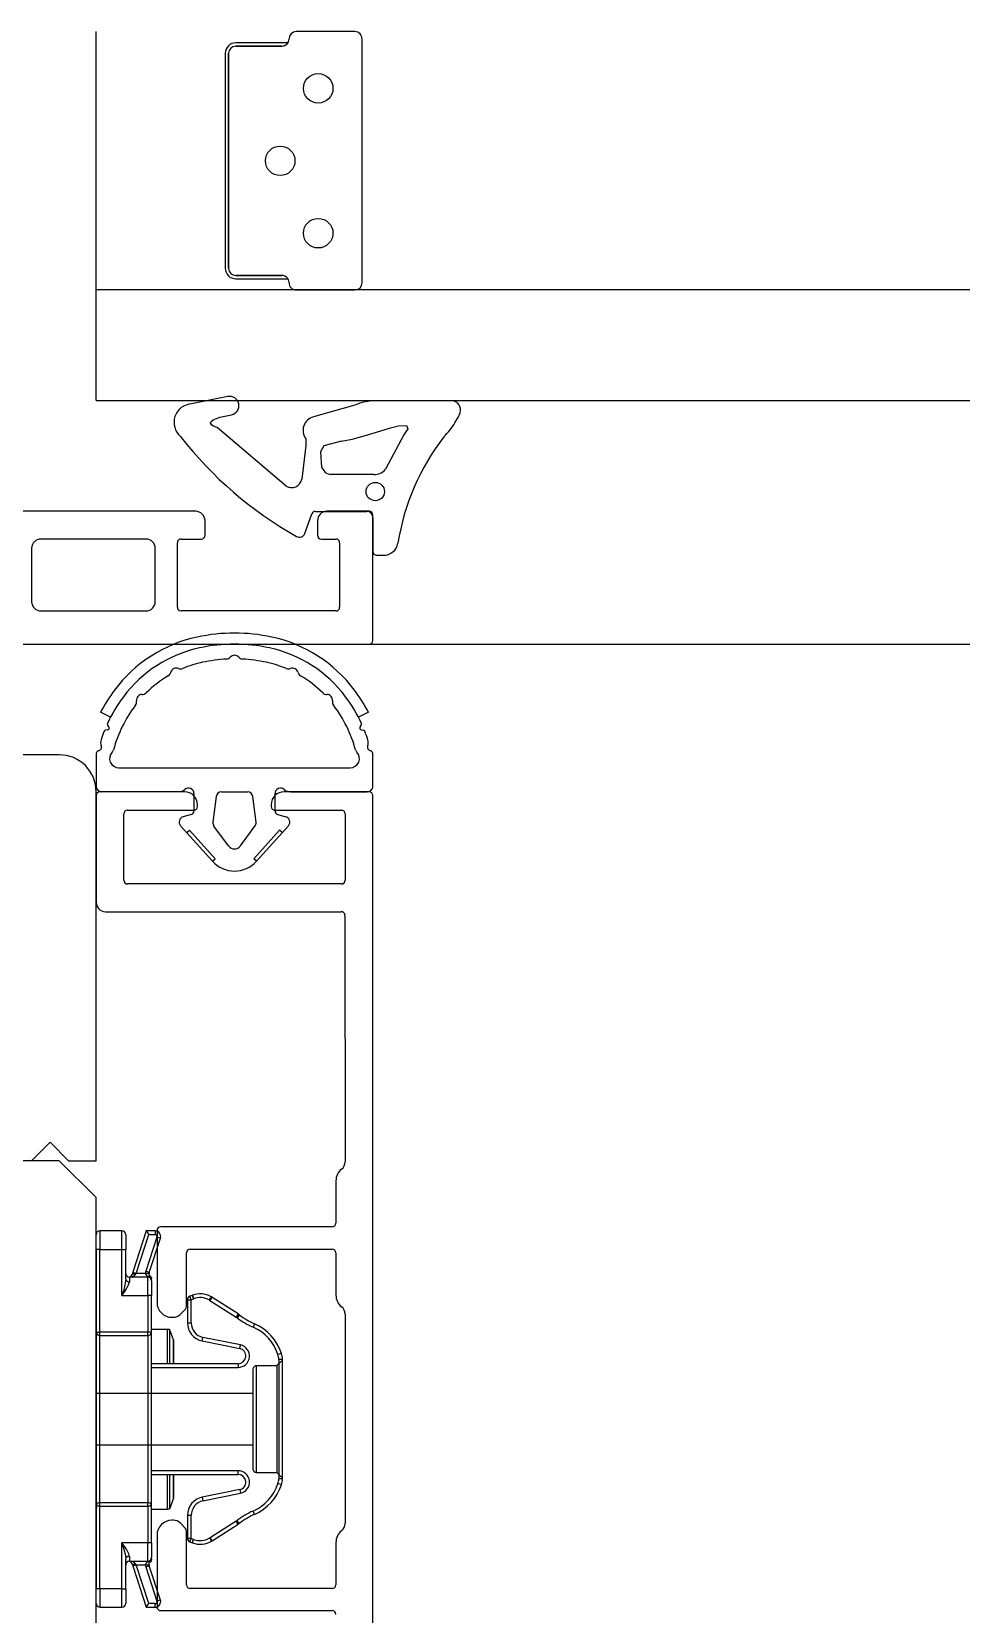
# Model space of a CAD drawing. Header units: centimetres. Extents: x 0.3 to 84.3, y 0.3 to 59.7.
# Drawn here: x 52.743 to 52.8438, y 16.2008 to 16.3724 of the extents above; entities that cross this region are included whole.
import ezdxf

# ---------------------------------------------------------------- set-up
doc = ezdxf.new("R2010")
doc.units = ezdxf.units.CM
doc.linetypes.add('AUSGEZOGEN', pattern=[0])
doc.linetypes.add('PUNKT', pattern=[6.35, 0, -6.35])
doc.layers.add('Fenster', color=7, linetype='AUSGEZOGEN', lineweight=35)
doc.layers.add('Wand Beton bewehrt', color=7, linetype='AUSGEZOGEN', lineweight=35)

msp = doc.modelspace()

# ---------------------------------------------------------------- linework, layer by layer
at = {"layer": 'Fenster', "color": 7, "linetype": 'AUSGEZOGEN', "lineweight": 25}
for p, q in [((52.74999741503274, 16.34439914690993), (52.74999746373606, 16.37239914628399)), ((52.77805746310884, 16.37239909747637), (52.771697463251, 16.37239910853895)), ((52.76399745933552, 16.37004912198491), (52.76399741880739, 16.34674912250571)), ((52.76435745932747, 16.37004912135872), (52.76435741879934, 16.34674912187952)), ((52.76435741879934, 16.34674912187952), (52.76435745932747, 16.37004912135872)), ((52.77077746116687, 16.37118911016624), (52.76513746129296, 16.3711891199765)), ((52.770137460555, 16.37082911128751), (52.76513746066676, 16.37082911998455)), ((52.76513746066676, 16.37082911998455), (52.770137460555, 16.37082911128751)), ((52.77077746112189, 16.37116324023064), (52.77077746116687, 16.37118911016624)), ((52.77091746191169, 16.37161910991313), (52.77091746191169, 16.37161910991313)), ((52.77883741574481, 16.34517909672805), (52.77883746173466, 16.37161909613705)), ((52.76513741742517, 16.34596912054021), (52.77013741731341, 16.34596911184326)), ((52.77013741731341, 16.34596911184326), (52.76513741742517, 16.34596912054021)), ((52.74999739415987, 16.3323991471782), (52.74999741503274, 16.34439914690993)), ((55.59399923942182, 16.34440037904801), (52.74999741503345, 16.34439956181755)), ((52.76513741679901, 16.3456091205483), (52.77077741667291, 16.34560911073805)), ((52.77077741667291, 16.34560911073805), (52.77077741671791, 16.34563498067364)), ((52.77091741593924, 16.34518911050395), (52.77091741593924, 16.34518911050395)), ((52.77169741454767, 16.34439910916485), (52.77805741440549, 16.34439909810226)), ((52.74999739416061, 16.33239956208577), (55.59399921854897, 16.33240037931624)), ((52.76428591677896, 16.33283604929179), (52.76033318226477, 16.33204141702804)), ((52.78852202153472, 16.33239028688654), (52.78037610780995, 16.3323903010556)), ((52.78852202153472, 16.33239028688691), (52.78037610780995, 16.33239030105592)), ((52.76269211544614, 16.33032335693747), (52.76340087058682, 16.33061811016101)), ((52.76340087058682, 16.33061811016101), (52.76468009728345, 16.33087527824341)), ((52.77804468506984, 16.33191881958565), (52.77355046695349, 16.33064642560235)), ((52.77804468506989, 16.33191881958592), (52.7735504669535, 16.33064642560262)), ((52.76238573901597, 16.32994111519843), (52.76246294695855, 16.33015167249928)), ((52.76253151420406, 16.32975054412055), (52.76238573901594, 16.32994111519811)), ((52.76253151420408, 16.32975054412086), (52.76238573901597, 16.32994111519843)), ((52.76246294695851, 16.33015167249892), (52.76269211544614, 16.33032335693747)), ((52.76246294695855, 16.33015167249928), (52.76269211544614, 16.33032335693784)), ((52.76270673799374, 16.32964314074643), (52.76253151420406, 16.32975054412055)), ((52.76311586391904, 16.32949791496645), (52.76270673799374, 16.32964314074643)), ((52.77060096156111, 16.32312381932697), (52.76311586391904, 16.32949791496645)), ((52.77060096156114, 16.32312381932734), (52.76311586391904, 16.32949791496681)), ((52.7788110650376, 16.32851437074983), (52.78038579386831, 16.32899764799854)), ((52.78038579386831, 16.32899764799854), (52.78190578205698, 16.32944207573928)), ((52.78190578205698, 16.32944207573956), (52.78278426430933, 16.32965522185968)), ((52.78278426430933, 16.32965522185942), (52.78363429822819, 16.32970852225704)), ((52.78381099566219, 16.32933514564629), (52.78336440790356, 16.32870654865565)), ((52.78363429822819, 16.32970852225704), (52.78381099566219, 16.32933514564629)), ((52.78363429822819, 16.3297085222574), (52.78381099566224, 16.32933514564666)), ((52.78889670863956, 16.32998886583137), (52.78916288948088, 16.33042097369553)), ((52.78889670863956, 16.32998886583169), (52.78916288948088, 16.33042097369589)), ((52.77271841496007, 16.32753033196895), (52.77229836933967, 16.32386897688407)), ((52.77271841496011, 16.32753033196928), (52.77229836933967, 16.32386897688439)), ((52.77271841622562, 16.32825790262855), (52.77271841496007, 16.32753033196895)), ((52.77271841622562, 16.32825790262892), (52.77271841496011, 16.32753033196928)), ((52.77468544870405, 16.32748828348299), (52.7743121467486, 16.32683676679194)), ((52.77659013482976, 16.32801679383652), (52.77468544870405, 16.32748828348263)), ((52.77659199156884, 16.32801680049543), (52.77777334220221, 16.32822728654301)), ((52.77777334220221, 16.32822728654301), (52.7788110650376, 16.32851437074983)), ((52.78336440790356, 16.32870654865565), (52.7813728849892, 16.32496120736774)), ((52.7743121467486, 16.32683676679162), (52.77444946969874, 16.32517814785279)), ((52.77444946969874, 16.32517814785279), (52.77481832509727, 16.32461064150762)), ((52.77444946969874, 16.32517814785306), (52.77481832509727, 16.32461064150789)), ((52.77481832509727, 16.32461064150789), (52.77498935502217, 16.32453090452432)), ((52.77498935502214, 16.324530904524), (52.77513853456889, 16.32447621389706)), ((52.77513853456889, 16.32447621389738), (52.77528350332253, 16.32443335256594)), ((52.7752835033225, 16.32443335256558), (52.77536912109421, 16.32441217363435)), ((52.77536912109421, 16.32441217363435), (52.77549146017446, 16.32438924030694)), ((52.78012449200538, 16.32438923586197), (52.77549146017467, 16.32438924030694)), ((52.78012449200538, 16.32438923586233), (52.77549146017467, 16.3243892403073)), ((52.76079958424066, 16.32039912914415), (52.73200057461388, 16.32039917923731)), ((52.77377476520043, 16.32039031257673), (52.77933817938811, 16.32039030289971)), ((52.77960057386169, 16.32039909687492), (52.77500093131309, 16.32039910487556)), ((52.76179957969583, 16.31779912746288), (52.76179958247889, 16.3193991274271)), ((52.77261925049542, 16.31798510034391), (52.77339888796499, 16.32012712588503)), ((52.77400092959607, 16.31939910663732), (52.77400092681302, 16.31779910623982)), ((52.78000054950107, 16.30639909601915), (52.78000057315698, 16.31999909618812)), ((52.78000057268527, 16.31972790729815), (52.78000056626529, 16.31603699342095)), ((52.78000057268527, 16.31972790729851), (52.78000056626529, 16.31603699342132)), ((52.75540056918443, 16.31739913860229), (52.74400056912744, 16.31739915843146)), ((52.75880055581013, 16.30999916070555), (52.75880056798591, 16.31699913269722)), ((52.75920056867275, 16.31739913199258), (52.76139957900903, 16.31739912816757)), ((52.77440092610834, 16.31739910555298), (52.77600056872394, 16.31739910277057)), ((52.77640056801925, 16.31699910208372), (52.77640055584344, 16.30999913009205)), ((52.74300056741038, 16.31639916019326), (52.74300055732188, 16.31059918817473)), ((52.75640055733418, 16.3105991648667), (52.75640056742268, 16.31639913688523)), ((52.78040056556057, 16.31563699273416), (52.78115294361766, 16.31563699142549)), ((52.78040056556057, 16.31563699273448), (52.78115294361768, 16.31563699142576)), ((52.74400055556014, 16.30959918645767), (52.7554005556171, 16.30959916662846)), ((52.77600055515661, 16.30959913079674), (52.75920055510542, 16.30959916001871)), ((52.70240055024536, 16.3059992310059), (52.77960054881426, 16.30599909672388)), ((52.77960054881426, 16.30599909672388), (55.56439916944419, 16.30600001693265)), ((52.75154750755888, 16.29807130448808), (52.75048206207435, 16.29862341485309)), ((52.77951244227383, 16.29862336435754), (52.7784469948686, 16.29807125769903)), ((52.75124343895015, 16.29670813647667), (52.75102178793574, 16.29668128165099)), ((52.75137930302276, 16.29702679138164), (52.75124522055424, 16.29720531937792)), ((52.77861519577106, 16.29702674400733), (52.77874927886063, 16.29720527153723)), ((52.77875105873515, 16.2967080886298), (52.7789727096561, 16.29668123303295)), ((52.74599732774148, 16.29399902131004), (52.69915392548791, 16.29399910278957)), ((52.74999724440069, 16.294146592466), (52.74999723823001, 16.29059901446163)), ((52.7799972382028, 16.2905989622795), (52.77999724437349, 16.29414654028388)), ((52.75244751597864, 16.29259901015489), (52.77754696741178, 16.29259896649683)), ((52.74999723653372, 16.28959901436033), (52.74999721635587, 16.27799901474441)), ((52.74999725111829, 16.24999901533592), (52.74999732069445, 16.28999901444177)), ((52.75957953339741, 16.28999899776123), (52.75039723721719, 16.28999901365565)), ((52.75893893678372, 16.28999899892183), (52.75059723717295, 16.28999901343137)), ((52.76059723692323, 16.28979899604183), (52.76059723363039, 16.28790592687933)), ((52.76300170861566, 16.28947211347286), (52.76266284972476, 16.28671236896003)), ((52.76359723720979, 16.28999899081915), (52.76639723713731, 16.2899989859488)), ((52.76733161318863, 16.28671236084038), (52.76699276389852, 16.28947210653078)), ((52.76939723343385, 16.28790591157249), (52.76939723672812, 16.28979898073499)), ((52.77959723721514, 16.28999896298838), (52.77037953316781, 16.28999897902223)), ((52.7710555375634, 16.28999897784611), (52.77939723717258, 16.28999896333653)), ((52.77999690115323, 16.09679896631606), (52.77999723651041, 16.28959896230154)), ((52.75339723367498, 16.2879990086059), (52.76057952990807, 16.28799899611308)), ((52.76097953059485, 16.2883989954084), (52.76097953094271, 16.28859899535746)), ((52.76897953076388, 16.28859898148871), (52.76897953041598, 16.28839898149322)), ((52.76937952971124, 16.28799898080634), (52.77659723373634, 16.28799896824894)), ((52.75299722046503, 16.28039900947233), (52.75299723298816, 16.28759900931059)), ((52.75915138460498, 16.28630836026582), (52.76261937728734, 16.28245753419115)), ((52.76030076058301, 16.28751955707317), (52.75944194115684, 16.28728943870256)), ((52.76435134076634, 16.28412693984511), (52.76277396201503, 16.28628520982502)), ((52.76564311315136, 16.2841269375981), (52.76722049941232, 16.28628520209191)), ((52.7708430769015, 16.28630833992925), (52.76737507082287, 16.28245752591906)), ((52.76969370513699, 16.287519540735), (52.77055252376263, 16.28728941937675)), ((52.77699723303162, 16.28759896756215), (52.77699722050755, 16.28039896772303)), ((52.75982058907796, 16.28556528198687), (52.76011782038953, 16.28583296377606)), ((52.76011782038953, 16.28583296377606), (52.76291660859891, 16.28272521598033)), ((52.76987663946316, 16.28583294680156), (52.76707784044253, 16.28272520874225)), ((52.7701738698435, 16.28556526397829), (52.76987663946313, 16.28583294680156)), ((52.76261937728734, 16.28245753419115), (52.76291660859891, 16.28272521598033)), ((52.76737507082287, 16.28245752591906), (52.76707784044253, 16.28272520874225)), ((52.77659721982072, 16.27999896842776), (52.75339721976029, 16.27999900878549)), ((52.75099721459402, 16.27699901302731), (52.77657951067287, 16.27699896852814)), ((52.77697950996814, 16.27659896784108), (52.77699716739033, 16.24987359151151)), ((52.74299725127474, 16.2499990275117), (52.74499725470886, 16.25199902398822)), ((52.74499725470886, 16.25199902398822), (52.74699725118534, 16.24999902055415)), ((52.74599725143811, 16.24999902224581), (52.73499725145361, 16.2499990414352)), ((52.74999724439108, 16.24599901535735), (52.74599725143811, 16.24999902224581)), ((52.74699725118534, 16.24999902055415), (52.74999725111829, 16.24999901533592)), ((52.77599716385753, 16.2478242031389), (52.77599715587763, 16.24322420324175)), ((52.74999715742086, 16.19599901636043), (52.74999724439108, 16.24599901535735)), ((52.74999715297955, 16.24039092854023), (52.74999715577003, 16.24199092850445)), ((52.75039715645872, 16.24239092779785), (52.75039715297062, 16.24039092784256)), ((52.75279715640505, 16.24239092361213), (52.75039715645872, 16.24239092779785)), ((52.75279715291696, 16.24039092365684), (52.75279715640505, 16.24239092361213)), ((52.75319715569853, 16.24199092292342), (52.75319715290802, 16.24039092295925)), ((52.75542321486657, 16.24239091903214), (52.75396746430354, 16.23791462893451)), ((52.75434785402787, 16.2377909210105), (52.75571375047934, 16.24199091853443)), ((52.75658735014034, 16.24172906338491), (52.75537857599061, 16.23801220151713)), ((52.7563971563246, 16.24239091733353), (52.75542321486657, 16.24239091903214)), ((52.75542321486657, 16.24239091903214), (52.75571375047934, 16.24199091853443)), ((52.75571375047934, 16.24199091853443), (52.75639715562698, 16.24199091734249)), ((52.75575896571494, 16.23788849359312), (52.75696773986466, 16.24160535546089)), ((52.7563971563246, 16.24239091733353), (52.75639715562698, 16.24199091734249)), ((52.75696773986466, 16.24160535546089), (52.75658735014034, 16.24172906338491)), ((52.75659714667974, 16.24242423699407), (52.75659713310542, 16.2346242372119)), ((52.77559715519268, 16.24282420394457), (52.75699714736636, 16.24282423628884)), ((52.74999715297955, 16.24039092854023), (52.74999713732376, 16.23141428959189)), ((52.75039715297062, 16.24039092784256), (52.74999715297955, 16.24039092854023)), ((52.75039713731481, 16.23141428889431), (52.75039715297062, 16.24039092784256)), ((52.75039715297062, 16.24039092784256), (52.75279715291696, 16.24039092365684)), ((52.75279714419666, 16.23539092376859), (52.75279715291696, 16.24039092365684)), ((52.75279715291696, 16.24039092365684), (52.75319715290802, 16.24039092295925)), ((52.7531971473076, 16.23717977741299), (52.75319715290802, 16.24039092295925)), ((52.7597971322764, 16.23418991706567), (52.75979714244247, 16.24002423151019)), ((52.76019714313118, 16.24042423080369), (52.77559715101813, 16.24042420397214)), ((52.77599715031155, 16.24002420328352), (52.77599714228891, 16.23542420338626)), ((52.75396746430354, 16.23791462893451), (52.75388700177399, 16.23766721455359)), ((52.75396746430354, 16.23791462893451), (52.75434785402787, 16.2377909210105)), ((52.75575896571494, 16.23788849359312), (52.75537857599061, 16.23801220151713)), ((52.75305705485668, 16.23633128565984), (52.75294376345266, 16.23590489223853)), ((52.75315466596584, 16.23677771789903), (52.75305705485668, 16.23633128565984)), ((52.75309038166287, 16.23581923052857), (52.75331696360325, 16.23617455814911)), ((52.7531971473076, 16.23717977741299), (52.75315466596584, 16.23677771789903)), ((52.75331696360325, 16.23617455814911), (52.75351218491321, 16.23654658481646)), ((52.75351218491321, 16.23654658481646), (52.75359714677868, 16.23688163432508)), ((52.75359714766691, 16.23739092232868), (52.75359714677868, 16.23688163432508)), ((52.75559714762221, 16.23739091884059), (52.75359714766691, 16.23739092232868)), ((52.75426739171407, 16.2376672138902), (52.75434785402787, 16.2377909210105)), ((52.75533978242463, 16.2377909192805), (52.75434785402787, 16.2377909210105)), ((52.75573956893194, 16.23777785247476), (52.75533978242463, 16.2377909192805)), ((52.75533978242463, 16.2377909192805), (52.75534350784849, 16.23773715101461)), ((52.75534350784849, 16.23773715101461), (52.75537785715971, 16.23765525556018)), ((52.75537785715971, 16.23765525556018), (52.75545895608226, 16.23756746216432)), ((52.75545895608226, 16.23756746216432), (52.75559714778406, 16.23748373907092)), ((52.75559714413407, 16.23539091888529), (52.75559714762221, 16.23739091884059)), ((52.75559714778406, 16.23748373907092), (52.75559714762221, 16.23739091884059)), ((52.75559918486112, 16.23748411296775), (52.75570510224291, 16.23749365208633)), ((52.75570510224291, 16.23749365208633), (52.75579205742506, 16.23748529752302)), ((52.75574143159699, 16.23772408421214), (52.75573956893194, 16.23777785247476)), ((52.75575860618118, 16.23764218878769), (52.75574143159699, 16.23772408421214)), ((52.7557991555659, 16.23755439546249), (52.75575860618118, 16.23764218878769)), ((52.75579205742506, 16.23748529752302), (52.75588828482935, 16.23745085641531)), ((52.7558682513438, 16.23747067248965), (52.7557991555659, 16.23755439546249)), ((52.75588828482935, 16.23745085641531), (52.75595284986716, 16.23735952280345)), ((52.75595284986716, 16.23735952280345), (52.75598556514415, 16.2372721183554)), ((52.75598556514415, 16.2372721183554), (52.7559971366347, 16.23717947198007)), ((52.75599714691563, 16.23699091815188), (52.75599714412517, 16.23539091818766)), ((52.75599714691563, 16.23699091815188), (52.75599714723941, 16.23717655861274)), ((52.75294376345266, 16.23590489223853), (52.75279714419666, 16.23539092376859)), ((52.75279714419666, 16.23539092376859), (52.75309038166287, 16.23581923052857)), ((52.75279714419666, 16.23539092376859), (52.75559714413407, 16.23539091888529)), ((52.75559714413407, 16.23539091888529), (52.75559713719861, 16.23141427982519)), ((52.75599714412517, 16.23539091818766), (52.75559714413407, 16.23539091888529)), ((52.75599713718967, 16.2314142791276), (52.75599714412517, 16.23539091818766)), ((52.75989714908549, 16.23493367618999), (52.75989714470311, 16.2324209416212)), ((52.75989714908549, 16.23493367618999), (52.76029714907654, 16.23493367549236)), ((52.76041772781663, 16.235405296517), (52.7601577046884, 16.23530858248819)), ((52.76029714907654, 16.23493367549236), (52.7601577046884, 16.23530858248819)), ((52.76029714469419, 16.23242094092357), (52.76029714907654, 16.23493367549236)), ((52.76029714907654, 16.23493367549236), (52.76055717220476, 16.23503038952127)), ((52.76041772781663, 16.235405296517), (52.76055717220476, 16.23503038952127)), ((52.76042806955456, 16.23540917560495), (52.76056958229031, 16.23503504442683)), ((52.76245417259312, 16.23525594491062), (52.76225800148907, 16.23490735218152)), ((52.76254791920748, 16.23519976224484), (52.76233299878055, 16.23486240604889)), ((52.76233299878055, 16.23486240604889), (52.76517487167937, 16.23305192637208)), ((52.76538979210626, 16.23338928256804), (52.76254791920748, 16.23519976224484)), ((52.75819713027919, 16.23302423445721), (52.75838291671262, 16.23302423413316)), ((52.7590900239888, 16.23331712611217), (52.75967997449814, 16.2339070745637)), ((52.76538979210626, 16.23338928256804), (52.76517487167937, 16.23305192637208)), ((52.76552325955824, 16.23329641742525), (52.7652816456409, 16.2329776342579)), ((52.7769971386923, 16.2333748115349), (52.77699709910939, 16.21067359234872)), ((52.74999713732376, 16.23141428959189), (52.74999710445399, 16.21256753963016)), ((52.74999713732376, 16.23141428959189), (52.75039713731481, 16.23141428889431)), ((52.75039710507714, 16.21292997643182), (52.75039713668273, 16.23105185139503)), ((52.75559713719861, 16.23141427982519), (52.75039713731481, 16.23141428889431)), ((52.75039713668273, 16.23105185139503), (52.75039713731481, 16.23141428889431)), ((52.75039713668273, 16.23105185139503), (52.7555971365665, 16.23105184232595)), ((52.7555971365665, 16.23105184232595), (52.75559710496088, 16.2129299673627)), ((52.75599713718967, 16.2314142791276), (52.75559713719861, 16.23141427982519)), ((52.7555971365665, 16.23105184232595), (52.75559713719861, 16.23141427982519)), ((52.75599710431987, 16.21256752916588), (52.75599713718967, 16.2314142791276)), ((52.75599713775934, 16.23174091826923), (52.7577475378846, 16.23174091521646)), ((52.75774753134434, 16.22799088661932), (52.7577475378846, 16.23174091521646)), ((52.75778419578231, 16.23174091515248), (52.7578371493098, 16.23174091506012)), ((52.7578371493098, 16.23174091506012), (52.75789045202283, 16.23174091496722)), ((52.75789045202283, 16.23174091496722), (52.75791826568737, 16.2317409149187)), ((52.75793547640455, 16.23174091488864), (52.75793546986431, 16.22799088629159)), ((52.75793547640455, 16.23174091488864), (52.75796037343434, 16.2317409148452)), ((52.75838507419507, 16.23057405276314), (52.75796037343434, 16.2317409148452)), ((52.75989714470311, 16.2324209416212), (52.76029714469419, 16.23242094092357)), ((52.76717382226634, 16.23232008747391), (52.76701080657324, 16.23195481240401)), ((52.75838506968989, 16.22799088550737), (52.75838507419507, 16.23057405276314)), ((52.75839713555133, 16.23050564871492), (52.75839713116545, 16.22799088548637)), ((52.76149840538043, 16.23046108946306), (52.76157815323602, 16.23085305919708)), ((52.76149840538043, 16.23046108946306), (52.76556260925688, 16.22963421045747)), ((52.7656423571125, 16.23002618019146), (52.76157815323602, 16.23085305919708)), ((52.76556260925688, 16.22963421045747), (52.7656423571125, 16.23002618019146)), ((52.76539713100896, 16.22799087327794), (52.75599713121909, 16.22799088967213)), ((52.75599713052143, 16.22759088968105), (52.76539713031133, 16.22759087328696)), ((52.76539713100896, 16.22799087327794), (52.76539713031133, 16.22759087328696)), ((52.76739711038434, 16.21619085139633), (52.76739713061541, 16.22779085113703)), ((52.76739713061541, 16.22779085113703), (52.76959713056625, 16.2277908473001)), ((52.76959713056625, 16.2277908473001), (52.76959711033519, 16.2161908475594)), ((52.76959713056625, 16.2277908473001), (52.77019713159923, 16.22839084624025)), ((52.77009361493825, 16.22910364283976), (52.76971431830651, 16.22897662292798)), ((52.76979713174369, 16.22846854049044), (52.7697971091488, 16.21551316999235)), ((52.77019713173475, 16.22846853979281), (52.76979713174369, 16.22846854049044)), ((52.77019710913986, 16.21551316929472), (52.77019713173475, 16.22846853979281)), ((52.76699712992675, 16.22739085184362), (52.76699711109092, 16.21659085208499)), ((52.74999712577219, 16.22479088155065), (52.76699712539219, 16.22479085190171)), ((52.74999711600548, 16.21919088167584), (52.76699711562546, 16.2191908520269)), ((52.75599711029045, 16.21599091862131), (52.76539711008033, 16.21599090222717)), ((52.76539711077795, 16.2163909022182), (52.75599711098806, 16.21639091861234)), ((52.7577475038755, 16.21224091565232), (52.75774751041571, 16.2159909155685)), ((52.75793544893567, 16.21599091524072), (52.75793544239545, 16.21224091532454)), ((52.75838504425609, 16.21340777588184), (52.75838504876123, 16.2159909144566)), ((52.75839711023682, 16.21599091443555), (52.75839710585097, 16.21347617988795)), ((52.76539711008033, 16.21599090222717), (52.76539711077795, 16.2163909022182)), ((52.76739711038434, 16.21619085139633), (52.76959711033519, 16.2161908475594)), ((52.76959711033519, 16.2161908475594), (52.77019710927532, 16.21559084652636)), ((52.76556277441897, 16.21434565944265), (52.76149837583204, 16.21351875558626)), ((52.7615781223204, 16.21312678557415), (52.76564252090736, 16.21395368943045)), ((52.76556277441897, 16.21434565944265), (52.76564252090736, 16.21395368943045)), ((52.77009357862269, 16.21487803225396), (52.76971428473505, 16.21500506035973)), ((52.77019710913986, 16.21551316929472), (52.7697971091488, 16.21551316999235)), ((52.74999710445399, 16.21256753963016), (52.74999708879825, 16.20359092936279)), ((52.75039710444504, 16.21256753893254), (52.74999710445399, 16.21256753963016)), ((52.75039708878931, 16.2035909286652), (52.75039710444504, 16.21256753893254)), ((52.75039710444504, 16.21256753893254), (52.75039710507714, 16.21292997643182)), ((52.75039710444504, 16.21256753893254), (52.7555971043288, 16.21256752986342)), ((52.75559710496088, 16.2129299673627), (52.75039710507714, 16.21292997643182)), ((52.7555971043288, 16.21256752986342), (52.75559709739338, 16.20859091948433)), ((52.7555971043288, 16.21256752986342), (52.75559710496088, 16.2129299673627)), ((52.75599710431987, 16.21256752916588), (52.7555971043288, 16.21256752986342)), ((52.75599709738444, 16.20859091878674), (52.75599710431987, 16.21256752916588)), ((52.75599710375023, 16.21224091870513), (52.7577475038755, 16.21224091565232)), ((52.75783711530069, 16.21224091549602), (52.75778416177319, 16.21224091558842)), ((52.75789041801374, 16.21224091540308), (52.75783711530069, 16.21224091549602)), ((52.75791823167829, 16.21224091535455), (52.75789041801374, 16.21224091540308)), ((52.75796033942525, 16.21224091528111), (52.75793544239547, 16.21224091532454)), ((52.75838504425609, 16.21340777588184), (52.75796033942525, 16.21224091528111)), ((52.76149837583204, 16.21351875558626), (52.7615781223204, 16.21312678557415)), ((52.75838287844572, 16.21102423450571), (52.75819709201227, 16.21102423482798)), ((52.75967993316, 16.21014138956293), (52.759089984703, 16.21073134006674)), ((52.7598971083186, 16.2115589090135), (52.75989710393963, 16.2090481348178)), ((52.7598971083186, 16.2115589090135), (52.76029710830964, 16.21155890831592)), ((52.76029710393067, 16.20904813412022), (52.76029710830964, 16.21155890831592)), ((52.76516971519683, 16.21092596845993), (52.7623442069144, 16.20912592808941)), ((52.76255912616456, 16.20878857114376), (52.76538463444698, 16.21058861151428)), ((52.76538463444698, 16.21058861151428), (52.76516971519683, 16.21092596845993)), ((52.76551908643447, 16.21068222262393), (52.76527727678681, 16.21100085734761)), ((52.76717379814241, 16.21166168714713), (52.76701078429035, 16.21202696303863)), ((52.75659708927242, 16.20942423763936), (52.75659707571205, 16.20162423785719)), ((52.75979707982393, 16.20402423220885), (52.75979708995432, 16.20985854665342)), ((52.76029710393067, 16.20904813412022), (52.75989710393963, 16.2090481348178)), ((52.76015760296463, 16.20867324817314), (52.76029710393067, 16.20904813412022)), ((52.76055729971216, 16.20895131117132), (52.76029710393067, 16.20904813412022)), ((52.76041779874608, 16.20857642522429), (52.76055729971216, 16.20895131117132)), ((52.76042793622418, 16.20857262163658), (52.76056946468589, 16.20894674686611)), ((52.76252164451009, 16.20876527016189), (52.76231422159082, 16.20910728730392)), ((52.76255912616456, 16.20878857114376), (52.7623442069144, 16.20912592808941)), ((52.75279708873568, 16.20359092447948), (52.75279709745595, 16.20859092436772)), ((52.75559709739338, 16.20859091948433), (52.75279709745595, 16.20859092436772)), ((52.7530681509679, 16.20819573652875), (52.75279709745595, 16.20859092436772)), ((52.75279709745595, 16.20859092436772), (52.75293262372948, 16.20811669929185)), ((52.75293262372948, 16.20811669929185), (52.75305692179125, 16.20765089493016)), ((52.75305692179125, 16.20765089493016), (52.75316274522304, 16.20715673500968)), ((52.75331674803929, 16.20780756597442), (52.7530681509679, 16.20819573652875)), ((52.75316274522304, 16.20715673500968), (52.75319709432716, 16.20680206932807)), ((52.75352839590834, 16.20739576582533), (52.75331674803929, 16.20780756597442)), ((52.75359709483817, 16.20710021102073), (52.75352839590834, 16.20739576582533)), ((52.75359709483817, 16.20710021102073), (52.75359709394996, 16.20659092301717)), ((52.75559709390527, 16.20659091952902), (52.75559709739338, 16.20859091948433)), ((52.75599709738444, 16.20859091878674), (52.75559709739338, 16.20859091948433)), ((52.75599709427016, 16.20680527836171), (52.75599709459394, 16.20699091882247)), ((52.75599709738444, 16.20859091878674), (52.75599709459394, 16.20699091882247)), ((52.76015760296463, 16.20867324817314), (52.76041779874608, 16.20857642522429)), ((52.77599709567286, 16.20862420397607), (52.77599708769301, 16.20402420407891)), ((52.75319708872674, 16.20359092378185), (52.75319709432716, 16.20680206932807)), ((52.75359709394996, 16.20659092301717), (52.75559709390527, 16.20659091952902)), ((52.75388694709331, 16.20631462978122), (52.75396740875986, 16.20606721511968)), ((52.75396740875986, 16.20606721511968), (52.75434779891571, 16.20619092171683)), ((52.75396740875986, 16.20606721511968), (52.75542314370907, 16.20159091994415)), ((52.75434779891571, 16.20619092171683), (52.75426733703341, 16.20631462911779)), ((52.75434779891571, 16.20619092171683), (52.75533972731242, 16.20619091998683)), ((52.75571368071709, 16.2019909194285), (52.75434779891571, 16.20619092171683)), ((52.7553434572006, 16.20624470913986), (52.75533972731242, 16.20619091998683)), ((52.75533972731242, 16.20619091998683), (52.75573951386534, 16.20620398539809)), ((52.75537783775346, 16.20632663827146), (52.7553434572006, 16.20624470913986)), ((52.75545106286925, 16.20640790291209), (52.75537783775346, 16.20632663827146)), ((52.75537852010654, 16.20596963761487), (52.75575891026239, 16.2060933442121)), ((52.75537852010654, 16.20596963761487), (52.75658728129144, 16.20225277153076)), ((52.75553505430737, 16.20646613365371), (52.75545106286925, 16.20640790291209)), ((52.75559709374338, 16.20649809929865), (52.75553505430737, 16.20646613365371)), ((52.75559709390527, 16.20659091952902), (52.75559709374338, 16.20649809929865)), ((52.75570505056559, 16.2064881859189), (52.75559913091666, 16.206497725377)), ((52.75579200376436, 16.20649654024296), (52.75570505056559, 16.2064881859189)), ((52.75573951386534, 16.20620398539809), (52.75574137885632, 16.20625777455435)), ((52.75574137885632, 16.20625777455435), (52.75575856920418, 16.20633970371596)), ((52.75575856920418, 16.20633970371596), (52.75579518183295, 16.20642096842039)), ((52.7569676714473, 16.20237647812797), (52.75575891026239, 16.2060933442121)), ((52.75588823090332, 16.20653098093881), (52.75579200376436, 16.20649654024296)), ((52.75579518183295, 16.20642096842039), (52.75583717760281, 16.20647919923527)), ((52.75583717760281, 16.20647919923527), (52.75586819734852, 16.2065111649341)), ((52.75586819734869, 16.20651116493428), (52.75588823090332, 16.20653098093881)), ((52.75595681386969, 16.20663034533181), (52.75588823090332, 16.20653098093881)), ((52.75599208659008, 16.20674218336117), (52.75595681386969, 16.20663034533181)), ((52.75599708365532, 16.20680236499434), (52.75599208659008, 16.20674218336117)), ((52.74999708600777, 16.20199092939857), (52.74999708879825, 16.20359092936279)), ((52.75039708878931, 16.2035909286652), (52.74999708879825, 16.20359092936279)), ((52.75039708878931, 16.2035909286652), (52.75039708530122, 16.2015909287099)), ((52.75279708873568, 16.20359092447948), (52.75039708878931, 16.2035909286652)), ((52.75279708524758, 16.20159092452419), (52.75279708873568, 16.20359092447948)), ((52.75279708873568, 16.20359092447948), (52.75319708872674, 16.20359092378185)), ((52.75319708872674, 16.20359092378185), (52.75319708593624, 16.20199092381759)), ((52.77559708700804, 16.20362420478173), (52.76019707912107, 16.20362423152397)), ((52.75542314370907, 16.20159091994415), (52.75571368071709, 16.2019909194285)), ((52.75639708586472, 16.20199091823661), (52.75571368071709, 16.2019909194285)), ((52.7563970851671, 16.20159091824553), (52.75639708586472, 16.20199091823661)), ((52.7569676714473, 16.20237647812797), (52.75658728129144, 16.20225277153076)), ((52.75039708530122, 16.2015909287099), (52.75279708524758, 16.20159092452419)), ((52.75542314370907, 16.20159091994415), (52.7563970851671, 16.20159091824553)), ((52.75699707500713, 16.20122423717085), (52.77559708283346, 16.20122420480935))]:
    msp.add_line(p, q, dxfattribs=at)
for centre, radius in [((52.77407745250047, 16.3662491045366), 0.001599999964237213), ((52.76995743893823, 16.35839911187844), 0.001599999964237213), ((52.77407742519182, 16.35054910488756), 0.001599999964237213), ((52.78026433656479, 16.32254468966079), 0.0009951991738439434), ((52.78026433656477, 16.32254468966111), 0.0009951991738439434)]:
    msp.add_circle(centre, radius, dxfattribs=at)
for centre, radius, start, end in [((52.77169746189427, 16.37161910855633), 0.0007799999825662963, 89.99990033922516, 179.9999003386106), ((52.7780574617521, 16.3716190974937), 0.0007799999825662963, 359.9999003386106, 89.99990033922516), ((52.76513745931005, 16.37004912000192), 0.001139999974518432, 89.9999003399394, 179.9999003386106), ((52.76513745931005, 16.37004912000192), 0.0007799999825662963, 89.99990033922516, 179.9999003386106), ((52.76513745931005, 16.37004912000192), 0.0007799999825653868, 89.99990033922516, 179.9999003386106), ((52.77013746191173, 16.37160911127002), 0.0007799999825654436, 269.9999003392251, 359.9999003386106), ((52.77013746191173, 16.37160911127002), 0.0007799999825662963, 269.9999003392251, 325.1360623849737), ((52.76513741878193, 16.34674912052277), 0.001139999974519342, 179.9999003386106, 269.9999003392251), ((52.76513741878193, 16.34674912052277), 0.0007799999825653868, 179.9999003386106, 269.9999003392251), ((52.76513741878193, 16.34674912052277), 0.0007799999825662963, 179.9999003386106, 269.9999003392251), ((52.77013741595669, 16.34518911186064), 0.0007799999825662963, 359.9999003386106, 89.99990033922516), ((52.77013741595669, 16.34518911186064), 0.0007799999825663253, 34.86373829388125, 89.99990033922516), ((52.77169741590443, 16.34517910914736), 0.0007799999825662963, 179.9999003386106, 269.9999003392251), ((52.77805741576226, 16.34517909808473), 0.0007799999825662963, 269.9999003392251, 359.9999003386106), ((52.76448300646544, 16.33185566365386), 0.001000000171806752, 281.366887334307, 101.366821206467), ((52.76448300646547, 16.33185566365418), 0.001000000171806752, 281.3668873343472, 101.3668212060679), ((52.78037610520628, 16.32639026182878), 0.006000039226772655, 89.99997513707962, 112.8653932964774), ((52.78037610520628, 16.32639026182909), 0.006000039226772655, 89.99997513707962, 112.8653932964774), ((52.78852201979536, 16.33139028690888), 0.0009999999776484742, 340.9740963719847, 89.99990033922516), ((52.78852201979536, 16.33139028690915), 0.0009999999776484742, 340.9740963719847, 89.99990033922516), ((52.76043825651231, 16.33004417885335), 0.002000000230956684, 93.01154158038923, 229.8572035780708), ((52.76043825651231, 16.33004417885371), 0.002000000230956684, 93.01154158038923, 229.8572035780708), ((52.7739710993938, 16.32916071130434), 0.001544110949683923, 105.8077717276301, 215.780289992906), ((52.7739710993938, 16.3291607113047), 0.001544110949683923, 105.807771727666, 215.780289992906), ((52.7864033142676, 16.3321208873348), 0.003241135871724434, 328.3667002936427, 340.9740963718141), ((52.7864033142676, 16.33212088733512), 0.003241135871724434, 328.3667002936427, 340.9740963718141), ((52.78154094231755, 16.33452005868962), 0.008639386951827381, 315.6164257223816, 328.3667002936177), ((52.78154094231755, 16.33452005868993), 0.008639386951827381, 315.6164257223816, 328.3667002936177), ((52.79209001758719, 16.35406246143692), 0.04168665193343189, 217.7949903304716, 240.7686154031846), ((52.79209001758719, 16.35406246143724), 0.04168665193343189, 217.7949903304716, 240.7686154031871), ((52.80742558320136, 16.31310471794404), 0.0249961633308081, 142.0486384424958, 171.1539484174525), ((52.80742558320139, 16.31310471794435), 0.0249961633308081, 142.0486384424858, 171.1539484174501), ((52.77117729591048, 16.32411683357081), 0.00114814570972573, 239.8696003786595, 347.5330959203669), ((52.77117729591053, 16.32411683357108), 0.00114814570972573, 239.8696003785705, 347.53309592054), ((52.780156325505, 16.32596812134147), 0.001579206360546857, 268.8449586046883, 320.3863454710322), ((52.780156325505, 16.32596812134178), 0.001579206360546857, 268.8449586046857, 320.3863454710322), ((52.76079958250124, 16.3193991291665), 0.0009999999776484855, 359.9999003349536, 89.99990033922516), ((52.77377476433701, 16.31999031710665), 0.0003999996110593226, 89.99985673953563, 159.9998698198451), ((52.77377476433698, 16.31999031710701), 0.0003999996110593226, 89.99985673953563, 159.9998698190189), ((52.77500092957372, 16.3193991048979), 0.0009999999776500771, 89.99990033922516, 179.9999003349536), ((52.77933817823594, 16.31972790845029), 0.0006623944493432686, 359.9999003349536, 89.99985673985609), ((52.77933817823594, 16.31972790845065), 0.0006623944493432686, 359.9999003349536, 89.99985673985609), ((52.77960057316594, 16.31999909688379), 0.0003999999910614406, 359.9999003422677, 89.99990033922516), ((52.74400056738803, 16.3163991584538), 0.000999999977648258, 89.99990033922516, 179.9999003349536), ((52.75540056744502, 16.31639913862463), 0.0009999999776488266, 359.9999003349536, 89.99990033922516), ((52.75920056797696, 16.3169991320015), 0.0003999999910612702, 89.99990033922516, 179.9999003422677), ((52.76139957970479, 16.31779912815863), 0.0003999999910553016, 269.9999003392251, 359.9999003422677), ((52.77205543526815, 16.31819031333901), 0.0005999999865888938, 237.476968559569, 339.9999071394998), ((52.77205543526815, 16.31819031333938), 0.0005999999865888938, 237.476968559569, 339.9999071394998), ((52.7744009268041, 16.31779910554395), 0.0003999999910537099, 179.9999003422677, 269.9999003402429), ((52.7760005680282, 16.31699910277947), 0.0003999999910607585, 359.9999003422677, 89.99990033922516), ((52.78115294640071, 16.31723699138969), 0.001599999964237577, 269.999900339734, 349.6170786553029), ((52.78115294640074, 16.31723699138997), 0.001599999964237577, 269.999900339734, 349.6170786551778), ((52.78040056625637, 16.31603699272518), 0.0003999999910603037, 179.9999003422677, 269.9999003392251), ((52.78040056625637, 16.31603699272545), 0.0003999999910603037, 179.9999003422677, 269.9999003392251), ((52.74400055729953, 16.31059918643531), 0.000999999977648258, 179.9999003349536, 269.9999003392251), ((52.75540055735653, 16.31059916660605), 0.000999999977648258, 269.9999003392251, 359.9999003349536), ((52.75920055580117, 16.30999916000973), 0.0003999999910516636, 179.9999003422677, 269.9999003412607), ((52.7760005558524, 16.3099991307878), 0.0003999999910596216, 269.9999003392251, 359.9999003422677), ((52.76415268353804, 16.29190881378521), 0.01519999966025358, 102.1890235357786, 143.1665890218878), ((52.76499723369395, 16.28799898842862), 0.01919999957084655, 77.81077714317982, 102.189023535772), ((52.76584179745137, 16.29190881084718), 0.01519999966025358, 36.83321165706295, 77.81077714317004), ((52.76415268353804, 16.29190881378521), 0.01399999968707567, 102.1890235357819, 143.1665890218633), ((52.76499723369395, 16.28799898842862), 0.01799999959766864, 77.81077714319012, 102.1890235357717), ((52.7649972618723, 16.30419898806653), 0.000599999986588955, 40.24738969913873, 139.7524109798075), ((52.76584179745137, 16.29190881084718), 0.01399999968707567, 36.83321165705821, 77.81077714318552), ((52.77960054951002, 16.30639909671489), 0.0003999999910516636, 269.9999003371896, 359.9999003422677), ((52.75868426802967, 16.30281461156323), 0.000599999986588955, 66.37316992677715, 166.8872896211522), ((52.75916520173495, 16.30391402172626), 0.000599999986588955, 246.3731699269131, 292.5601084658981), ((52.76415268353804, 16.29190881378521), 0.01239999972283846, 102.1890235357279, 112.560108466012), ((52.76499723369395, 16.28799898842862), 0.01639999963343143, 93.08833371635524, 102.1890235358054), ((52.76408135030351, 16.30497429828428), 0.000599999986588955, 273.0883337169231, 319.7524109798075), ((52.76591317613821, 16.304974295098), 0.000599999986588955, 220.2473896991387, 266.9114669631255), ((52.76499723369395, 16.28799898842862), 0.01639999963343143, 77.81077714315681, 86.91146696263625), ((52.76584179745137, 16.29190881084718), 0.01239999972283846, 67.36063558239543, 77.81077714320504), ((52.77084588100924, 16.3039071082343), 0.000599999986588955, 247.3606355825461, 292.3084917618515), ((52.77130139293501, 16.30279692409593), 0.000599999986588955, 14.43065004798644, 112.3084917624793), ((52.76415268353804, 16.29190881378521), 0.01239999972283846, 120.7003510816964, 134.7618953408815), ((52.75751555725965, 16.30308685239715), 0.000599999986588955, 300.7003510820813, 346.8872896211522), ((52.77246353289382, 16.30309597367676), 0.000599999986588955, 194.4306500481555, 239.3785062281859), ((52.76584179745137, 16.29190881084718), 0.01239999972283846, 45.23790533804537, 59.37850622781263), ((52.76575344735277, 16.29070983295523), 0.01719999961554968, 143.166589021891, 152.606956967232), ((52.76575344735277, 16.29070983295523), 0.01599999964237177, 143.1665890218698, 155.246926902893), ((52.75378380009396, 16.29975013054758), 0.000599999986588955, 322.9021379564793, 9.08907649595311), ((52.75496873279767, 16.29993969431879), 0.000599999986588955, 88.57495680175906, 189.0890764959531), ((52.75499857575492, 16.30113932315034), 0.000599999986588955, 268.5749568017506, 314.7618953406868), ((52.77499593734565, 16.30113928836685), 0.000599999986588955, 225.2379053381409, 271.4248438781553), ((52.77502577612965, 16.29993965943143), 0.000599999986588955, 350.9107241827695, 91.42484387816376), ((52.77621070817385, 16.29975009153817), 0.000599999986588955, 170.9107241827694, 217.0976627224297), ((52.76424102946568, 16.2907098355859), 0.01599999964237177, 24.75287377605173, 36.83321165704368), ((52.76424102946568, 16.2907098355859), 0.01719999961554968, 27.39284371171646, 36.83321165705835), ((52.76575344735277, 16.29070983295523), 0.01439999967813457, 143.1665890218908, 164.5302496041826), ((52.76415268353804, 16.29190881378521), 0.01239999972283846, 142.9021379563729, 143.1665890218736), ((52.76584179745137, 16.29190881084718), 0.01239999972283846, 36.83321165705485, 37.09766272260253), ((52.76424102946568, 16.2907098355859), 0.01439999967813457, 15.46955107475355, 36.8332116570448), ((52.76575344735277, 16.29070983295523), 0.01599999964237177, 158.5694316408996, 162.0473249129151), ((52.75104584364701, 16.29648273361908), 0.0001999999955296517, 96.90817927175897, 158.5694316418173), ((52.75140514033813, 16.29732542625092), 0.0001999999955296517, 155.2469269033049, 216.9081792714292), ((52.7512193832389, 16.29690668450856), 0.0001999999955296517, 276.908179271759, 36.90817927142918), ((52.77877511513712, 16.29690663657802), 0.0001999999955296517, 143.0916214057548, 263.0916214068517), ((52.77858935949459, 16.29732537896656), 0.0001999999955296517, 323.0916214057548, 24.75287377620095), ((52.77894865325415, 16.29648268508476), 0.0001999999955296517, 21.43036903842995, 83.09162140697421), ((52.76424102946568, 16.2907098355859), 0.01599999964237177, 17.95247576602896, 21.43036903803718), ((52.75017513220035, 16.29483585864891), 0.0003999999910593033, 280.0464200484281, 20.8128960886094), ((52.75148377618686, 16.29533330294634), 0.000999999977648258, 162.0473249130227, 200.8128960886094), ((52.75129687654403, 16.29471077664315), 0.000599999986588955, 315.9844092137471, 344.5302496039645), ((52.7786976141928, 16.29471072898222), 0.000599999986588955, 195.469551075074, 224.015391464727), ((52.77981935897161, 16.29483580708565), 0.0003999999910593033, 159.1869045900663, 259.9533806310715), ((52.77851071671567, 16.29533325593556), 0.000999999977648258, 339.1869045906599, 17.9524757659783), ((52.74599732078389, 16.28999902139935), 0.003999999910593032, 359.9999003349536, 89.9999003395305), ((52.75029724439398, 16.29414659194417), 0.0002999999932937499, 100.0464200485464, 179.9999003386106), ((52.75244751771807, 16.29359901013253), 0.000999999977648258, 135.9844092141309, 269.9999003392251), ((52.77754696915116, 16.29359896647437), 0.000999999977648258, 269.9999003392251, 44.01539146425552), ((52.77969724438019, 16.29414654080573), 0.0002999999932937499, 359.9999003422677, 79.95338063240777), ((52.7503972365248, 16.28959901366456), 0.0003999999910553016, 89.99990082165172, 179.9999003422677), ((52.7505972382166, 16.29059901341792), 0.000599999986588955, 179.9999003422677, 269.9999003392251), ((52.75893893852313, 16.29099899889942), 0.000999999977648258, 269.9999003392251, 311.409522449465), ((52.759579530974, 16.28859899779244), 0.001399999968716293, 359.9999003459249, 89.99990082165172), ((52.75999723693661, 16.28979899708542), 0.000599999986588955, 359.9999003386106, 131.4095224493961), ((52.76359723616614, 16.28939899083252), 0.000599999986588955, 89.99990033922516, 172.9999003397004), ((52.76639723609368, 16.28939898596217), 0.000599999986588955, 6.999900339355334, 89.99990033922516), ((52.77037953073258, 16.28859897905349), 0.001399999968705379, 89.99990033602644, 179.9999003349536), ((52.76999723671472, 16.28979897969138), 0.000599999986588955, 48.59027822949235, 179.9999003386106), ((52.77105553930278, 16.29099897782375), 0.000999999977648258, 228.5902782298546, 269.9999003392251), ((52.77939723821623, 16.29059896332309), 0.000599999986588955, 269.9999003392251, 359.9999003422677), ((52.77959723651935, 16.28959896299729), 0.0003999999910534824, 359.9999003349536, 89.99990033515405), ((52.75339723297925, 16.28759900861482), 0.000399999991059849, 89.9999003422785, 179.9999003422677), ((52.76019723363936, 16.28790592757504), 0.0003999999910593033, 284.9999003389707, 359.9999003422677), ((52.76057953060381, 16.28839899610411), 0.0003999999910571205, 269.9999003422785, 359.9999003422677), ((52.76937953040702, 16.28839898079736), 0.0003999999910607585, 179.9999003349536, 269.9999003382073), ((52.76979723342479, 16.28790591087681), 0.0003999999910593033, 179.9999003422677, 254.9999003405418), ((52.77659723304058, 16.28759896825785), 0.0003999999910607585, 359.9999003349536, 89.99990033617183), ((52.75959723157237, 16.28670988294952), 0.000599999986588955, 104.9999003399099, 222.0056964565034), ((52.76325837727527, 16.28663924631973), 0.000599999986588955, 172.9999003397004, 216.1613255443876), ((52.76673608538381, 16.28663924027178), 0.000599999986588955, 323.8384751250613, 6.999900339355334), ((52.770397231331, 16.286709864164), 0.000599999986588955, 317.9941042227737, 74.99990034021404), ((52.76499722778, 16.28459898850464), 0.000799999982118607, 216.1613255440874, 323.8384751249297), ((52.76499722778, 16.28459898850464), 0.003199999928474426, 222.0056964561756, 317.994104222802), ((52.75339722045607, 16.28039900877655), 0.0003999999910607585, 179.999900345925, 269.9999003361718), ((52.77659722051646, 16.28039896841878), 0.0003999999910607585, 269.9999003361718, 359.9999003349536), ((52.75099721633351, 16.2779990130049), 0.0009999999776518962, 179.9999003349536, 269.9999003359682), ((52.7765795099771, 16.27659896853705), 0.0003999999910589395, 359.999900302047, 89.99990033617183), ((52.7759971674127, 16.24987359324623), 0.000999999977648997, 307.9797730510247, 359.9999006059323), ((52.77759716382174, 16.24782420036326), 0.001599999964234592, 127.979773051197, 179.9999006095993), ((52.77559715588662, 16.24322420393554), 0.0003999999910534824, 269.9999006058828, 359.9999006059323), ((52.7503971557611, 16.24199092780676), 0.0003999999910593043, 89.99990007256746, 179.9999003422677), ((52.75279715570747, 16.24199092362104), 0.000399999991059303, 359.9999003422677, 89.99990007154969), ((52.75639715527817, 16.24179091734694), 0.0005999999865889515, 341.9847682079691, 89.99990007324598), ((52.75639715527817, 16.24179091734694), 0.0001999999955296563, 341.9847682085016, 89.99990007256746), ((52.75699714667078, 16.24242423629775), 0.0003999999910625775, 89.99990036568738, 179.9999002691513), ((52.76019714243355, 16.2400242308126), 0.0003999999910607585, 89.99990007256746, 179.999900072004), ((52.77559715032051, 16.24002420398105), 0.0003999999910534824, 359.999900072004, 89.99990007256746), ((52.7561393554393, 16.23776478566896), 0.0007999999821184566, 161.9847682075455, 178.1279848598945), ((52.7561393554393, 16.23776478566896), 0.0003999999910594159, 161.9847682077029, 178.1279848596567), ((52.75359714836455, 16.2377909223197), 0.0003999999910592948, 179.9999003422677, 269.9999000715496), ((52.75350661204968, 16.23779092247758), 0.0003999999910595404, 276.4980075985015, 341.9847682081868), ((52.75559714692461, 16.2369909188495), 0.0003999999910593037, 359.9999003422677, 89.99990007154969), ((52.75819713306968, 16.23462423442142), 0.001599999964235758, 179.999900072004, 269.9999000730763), ((52.76029714907656, 16.23493367549235), 0.000399999991059303, 110.4023798472374, 179.9999003422677), ((52.75972050587599, 16.23727983149578), 0.001999999955350348, 290.4023798469804, 290.7188050716464), ((52.76127714596892, 16.23316438853593), 0.002399999946355824, 60.63129839837744, 110.7188050714902), ((52.75972050587622, 16.23727983149514), 0.00239999994573319, 290.40237984701, 290.7188050714627), ((52.76127714596892, 16.23316438853593), 0.001999999955296553, 60.631298398407, 110.7188050715794), ((52.76147331707296, 16.23351298126499), 0.001599999964238309, 57.49990007263109, 60.6312983982296), ((52.76147331707296, 16.23351298126499), 0.001999999955301924, 57.49990007287114, 60.63129839810213), ((52.77759714225313, 16.23542420059574), 0.001599999964235303, 179.999900072004, 232.0200276277386), ((52.75838291845667, 16.23402423411079), 0.0009999999776555341, 269.9999000733816, 314.9999000729388), ((52.75939713228516, 16.23418991776328), 0.0003999999912807533, 314.9999000706359, 359.999900072004), ((52.76431518997174, 16.23170250158818), 0.001599999964240432, 52.84058075806372, 57.49990007263109), ((52.77059715182142, 16.23999086394064), 0.00879999980330493, 232.8405807580542, 245.9496527233016), ((52.76431518997174, 16.23170250158818), 0.001999999955300754, 52.8405807580539, 57.49990007281645), ((52.77059715182142, 16.23999086394064), 0.008399999812245445, 232.8405807580707, 245.9496527233374), ((52.77599713871464, 16.23337481327889), 0.0009999999776487524, 359.999900072004, 52.02002762792652), ((52.76189714465844, 16.23242093813305), 0.001999999955296528, 179.9999003422677, 258.4999000728585), ((52.76189714465844, 16.23242093813305), 0.001599999964237213, 179.9999003422677, 258.4999000728035), ((52.76497311040954, 16.22738887403092), 0.004999999888241292, 18.5148109009114, 65.94965272335187), ((52.76497311040954, 16.22738887403092), 0.005399999879300608, 18.5148109009368, 65.94965272336137), ((52.75819713555582, 16.23050564906374), 0.0001999999955296517, 359.9999003422677, 19.999900073357), ((52.76539713245654, 16.22882087325937), 0.00122999997250736, 269.9999000731136, 78.49990007285044), ((52.76539713245654, 16.22882087325937), 0.000829999981448055, 269.9999000733768, 78.49990007278957), ((52.76739712991779, 16.22739085114594), 0.0003999999910593034, 89.99990007154969, 179.9999003422677), ((52.76819713177949, 16.2284685432809), 0.001599999964237221, 359.9999003422677, 18.51481090105188), ((52.76819713177949, 16.2284685432809), 0.001999999955296207, 359.9999003422677, 18.51481090105962), ((52.76539710863108, 16.21515994007399), 0.0008309621531437148, 281.4999000731828, 89.99990007247919), ((52.76539710863108, 16.21515994007399), 0.001230962144203016, 281.4999000728409, 89.99990007316933), ((52.767397111082, 16.21659085138735), 0.0003999999910593034, 179.9999003422677, 269.9999000715496), ((52.76497311113975, 16.21659291168193), 0.004999999888241301, 294.0500584963686, 341.4839513233765), ((52.76497311113975, 16.21659291168193), 0.005399999879300607, 294.0500584963343, 341.4839513233875), ((52.76819710918456, 16.2155131727828), 0.001599999964237283, 341.4839513232025, 359.9999003422677), ((52.76819710918456, 16.2155131727828), 0.001999999955296809, 341.4839513232669, 359.9999003422677), ((52.75819710585545, 16.21347618023673), 0.0001999999955296517, 339.9999000720029, 359.9999003422677), ((52.76189710827389, 16.2115589055254), 0.0019999999552967, 101.4999000728473, 179.9999003422677), ((52.76189710827389, 16.2115589055254), 0.001599999964237399, 101.4999000730519, 179.9999003422677), ((52.75819708923664, 16.2094242348637), 0.001599999964235758, 89.99990060588289, 179.9999006095993), ((52.75838287671095, 16.21002423452805), 0.000999999977655421, 44.99990060636367, 89.99990060588289), ((52.76431003819616, 16.21227539624237), 0.001599999964234915, 302.499900073138, 307.1946065937187), ((52.77059708903541, 16.20399089342631), 0.00879999980330475, 114.0500584963378, 127.1946065935274), ((52.76431003819616, 16.21227539624232), 0.001999999955298317, 302.4999000729272, 307.1946065935914), ((52.77059708903541, 16.20399089342631), 0.008399999812245344, 114.0500584962699, 127.1946065934954), ((52.77599709917988, 16.21067359398475), 0.000999999929488417, 307.9797787049494, 359.9999062596971), ((52.75939708996304, 16.20985854734726), 0.0003999999912818794, 359.9999006095993, 44.99990060751522), ((52.7602971039307, 16.20904813412021), 0.0003999999910593047, 179.9999003422677, 249.5889732912657), ((52.76127710699446, 16.21081737301382), 0.002399999946355815, 249.2787865751454, 301.2355283525395), ((52.7597202939156, 16.20670199548885), 0.002399999946458374, 69.27878657516237, 69.58897329089231), ((52.76127710699446, 16.21081737301382), 0.001999999955296506, 249.2787865751694, 301.2355283525457), ((52.76148452991372, 16.21047535587176), 0.001599999964230521, 301.2355283523374, 302.4999000727771), ((52.76148452991372, 16.21047535587176), 0.001999999955287126, 301.2355283526513, 302.4999000729196), ((52.77759709563711, 16.20862420120042), 0.001599999964234592, 127.979773051197, 179.9999006095993), ((52.75559709460291, 16.20699091952009), 0.0003999999910593015, 269.9999000725674, 359.9999003422677), ((52.75972029391552, 16.20670199548853), 0.00199999995566532, 69.2787865752355, 69.58897329085771), ((52.75359709325235, 16.20619092302607), 0.0003999999910593063, 89.99990007256746, 179.9999003422677), ((52.75350655693749, 16.20619092318401), 0.0003999999910595404, 18.01503193818001, 83.50179254712735), ((52.75613930041824, 16.20621705080925), 0.000799999982118565, 181.8718152857011, 198.01503193818), ((52.75613930041824, 16.20621705080925), 0.000399999991059409, 181.8718152857011, 198.01503193818), ((52.760197079815, 16.2040242315149), 0.0003999999910607585, 179.9999006059324, 269.9999006079184), ((52.77559708770195, 16.20402420477276), 0.0003999999910534824, 269.9999006069006, 359.9999006095993), ((52.75039708599886, 16.20199092870097), 0.0003999999910593039, 179.9999003422677, 269.9999000725674), ((52.75279708594522, 16.2019909245152), 0.0003999999910593043, 269.9999000715496, 359.9999003422677), ((52.75639708621353, 16.20219091823214), 0.0005999999865889543, 269.999900073246, 18.01503193838982), ((52.75639708621353, 16.20219091823214), 0.0001999999955296532, 269.9999000725674, 18.01503193880955), ((52.7569970757031, 16.20162423716187), 0.0003999999910619522, 179.9999004081184, 269.9999003127629), ((52.77559708213585, 16.2008242048183), 0.0003999999910534824, 359.999900072004, 89.99990007154969)]:
    msp.add_arc(centre, radius, start, end, dxfattribs=at)
for centre, major_axis, ratio, start_param, end_param in [((52.75359714729868, 16.23717977671539), (-0.0003999999910586976, 6.957617340444772e-10), 0.7453559925013851, 6.283185307179586, 7.853981633969423), ((52.75350661204968, 16.23779092247758), (0.0007999999821175152, -1.391523467831864e-09), 0.4999999999999261, 4.787907672100282, 5.968761940949822), ((52.75426739149832, 16.23754350662952), (-0.0003803897243329648, 0.0001237079240361366), 0.2954608359358152, 4.808182212274344, 6.283185307179894), ((52.75039713731485, 16.23141428889425), (-0.0003999999910587043, 6.95761734044489e-10), 0.9060937684145924, 0, 1.570796326794639), ((52.75559713719864, 16.23141427982513), (0.0003999999910587005, -6.957617339158325e-10), 0.9060937684146012, 4.712388980384429, 6.283185307179589), ((52.75039710444504, 16.21256753893253), (-0.0003999999910587008, 6.957617340444828e-10), 0.9060937684145999, 4.712388980384695, 6.283185307179292), ((52.75559710432881, 16.21256752986341), (0.0003999999910587008, -6.95761733915833e-10), 0.9060937684145998, 6.283185307179586, 7.853981633974473), ((52.75359709431822, 16.20680206863043), (-0.000399999991058693, 6.957617340444691e-10), 0.7453559924999996, 4.712388980384273, 6.283185307179274), ((52.75350655693749, 16.20619092318401), (0.0007999999821175152, -1.391523467831864e-09), 0.4999999999999261, 0.3144233662297431, 1.495277635079303), ((52.75426733724916, 16.20643833637841), (-0.0003803901558379384, -0.0001237065971928325), 0.2954608359358438, 0, 1.475003094905232)]:
    msp.add_ellipse(centre, major_axis=major_axis, ratio=ratio, start_param=start_param, end_param=end_param, dxfattribs=at)
at = {"layer": 'Wand Beton bewehrt', "color": 180, "linetype": 'PUNKT', "lineweight": 35}
msp.add_line((55.99999875500799, 16.25399973550406), (49.40999890230594, 16.25399973550406), dxfattribs=at)

doc.saveas('drawing.dxf')
